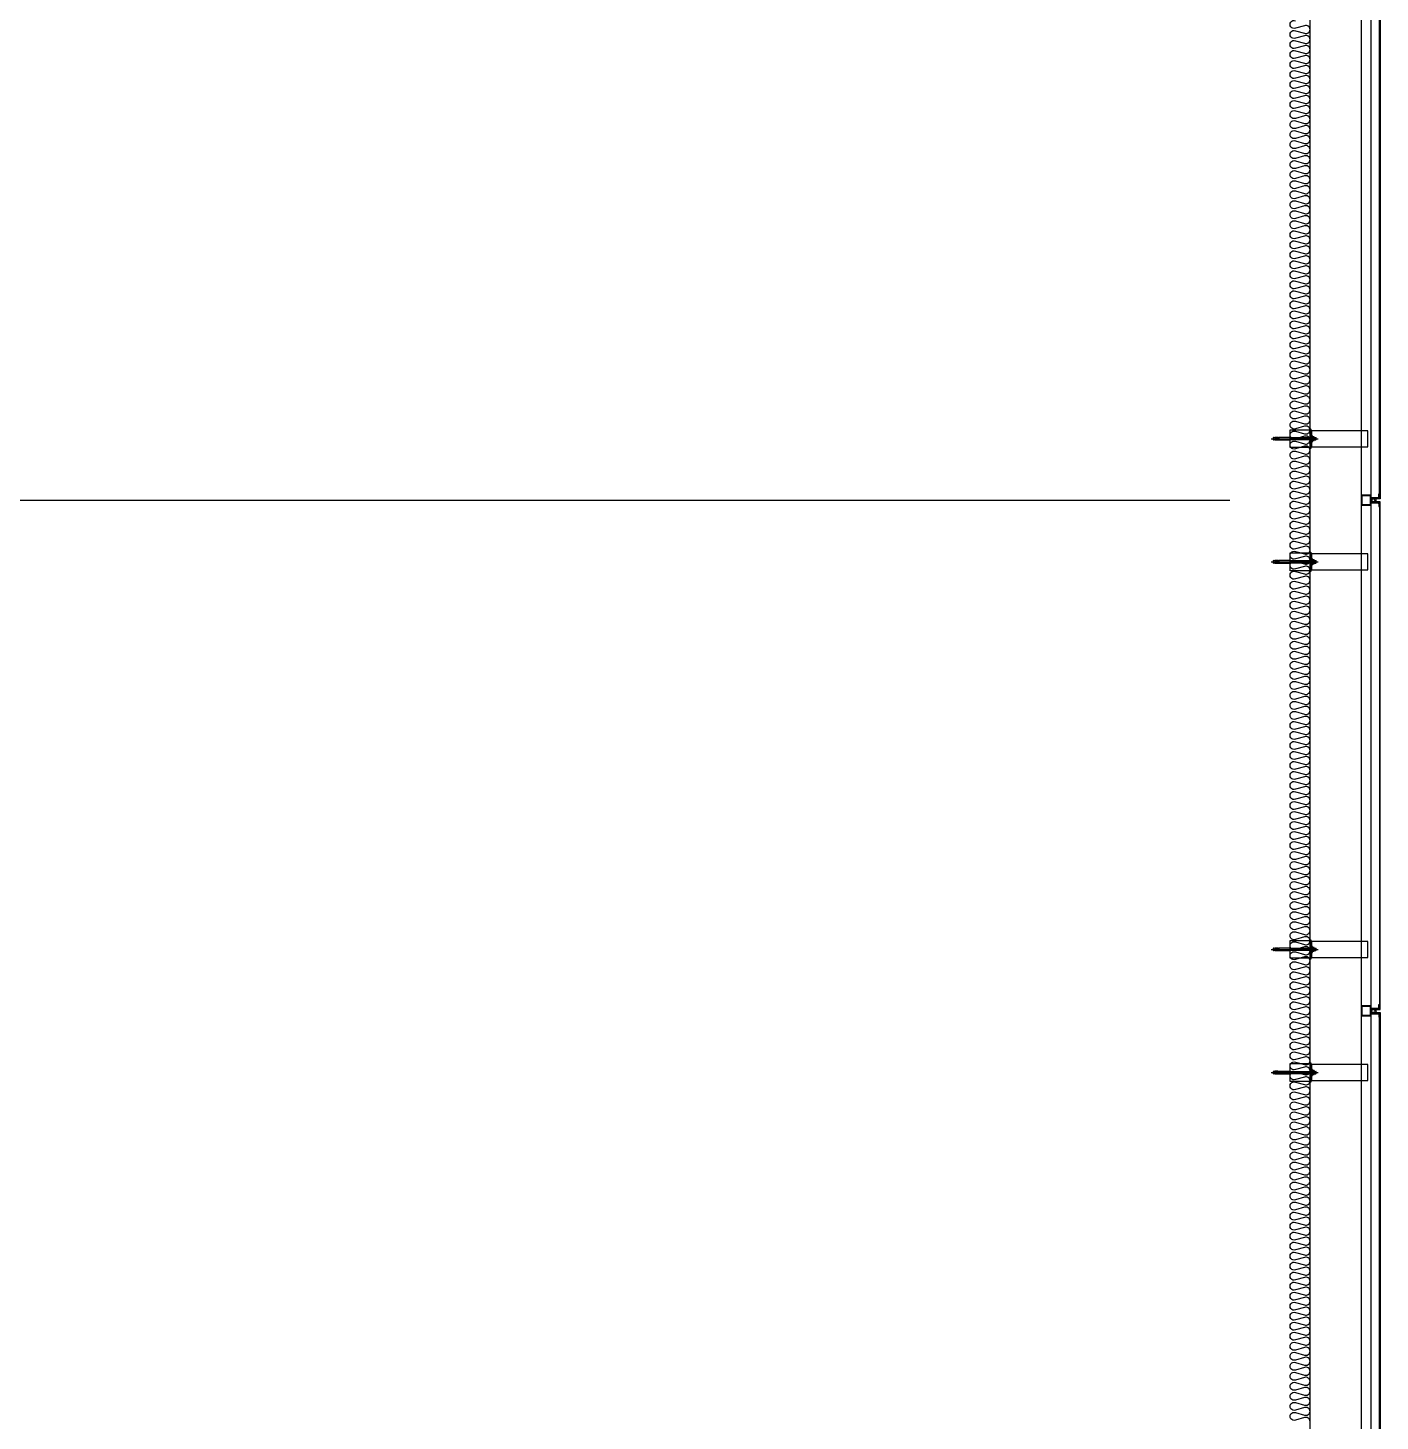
# Model space of a CAD drawing. Header units: millimetres. Extents: x 17311 to 801382, y -242618 to -104888.
# Drawn here: x 364158 to 370911, y -197328 to -190371 of the extents above; entities that cross this region are included whole.
import ezdxf

# ---------------------------------------------------------------- set-up
doc = ezdxf.new("R2010")
doc.units = ezdxf.units.MM
doc.header["$LTSCALE"] = 250
for name, color, linetype in [('A-ETC-8', 8, 'Continuous'), ('A-FIN', 6, 'Continuous'), ('ISL', 251, 'Continuous')]:
    doc.layers.add(name, color=color, linetype=linetype)

# ---------------------------------------------------------------- blocks, each defined once
blk = doc.blocks.new('A$C632c858f')
at = {"layer": 'A-ETC-8'}
blk.add_arc((-2.8, 0), 24, 341.82483, 18.17517, dxfattribs=at)
blk.add_ellipse((34, 0), major_axis=(7.59, 0), ratio=0.987937, dxfattribs=at)
blk = doc.blocks.new('A$Cae507117')
at = {"layer": 'A-ETC-8'}
for points in [[(-50, 0), (-50, -50), (0, -50), (0, 0)], [(-46.8, -3.2), (-46.8, -46.8), (-3.2, -46.8), (-3.2, -3.2)]]:
    blk.add_lwpolyline(points, close=True, dxfattribs=at)
blk = doc.blocks.new('너트 M12')
for p, q in [((-9, 0), (9, 0)), ((-9.5, -9), (-9.5, -0.5)), ((9, -9.5), (-9, -9.5)), ((0, -8.3), (0, -1.2)), ((9.5, -0.5), (9.5, -9))]:
    blk.add_line(p, q)
for centre, start, end in [((-9, -0.5), 90, 180), ((-9, -9), 180, 270), ((9, -0.5), 0, 90), ((9, -9), 270, 0)]:
    blk.add_arc(centre, 0.5, start, end)
at = {"extrusion": (0, 0, -1)}
for centre, major_axis, ratio, start_param, end_param in [((-4.8, -0.9), (-4.75, 0.31), 0.185359, -0.024388, 3.141593), ((4.8, -0.9), (4.75, 0.31), 0.185108, 3.141593, 6.30754), ((-4.8, -8.6), (4.75, 0.31), 0.187111, 0, 3.166211), ((4.8, -8.6), (-4.75, 0.31), 0.185991, 3.117121, 6.283185)]:
    blk.add_ellipse(centre, major_axis=major_axis, ratio=ratio, start_param=start_param, end_param=end_param, dxfattribs=at)
blk = doc.blocks.new('A$C5ebcaad0')
at = {"layer": 'A-ETC-8'}
for p, q in [((-449, -225), (-214, -225)), ((-439, -220.5), (-439, -229.5)), ((-437, -219), (-437.5, -219)), ((-437.5, -231), (-437, -231)), ((-426, -220.5), (-437, -219)), ((-437, -231), (-426, -229.5)), ((-431.6, -219.7), (-431.6, -221.5)), ((-431.6, -228.5), (-431.6, -230.2)), ((-431.1, -222.3), (-429.3, -223.5)), ((-431.1, -227.7), (-429.3, -226.5)), ((-415.6, -218.7), (-430.6, -218.7)), ((-430.6, -231.2), (-415.6, -231.2)), ((-421.1, -224), (-427.7, -224)), ((-421.1, -226), (-427.7, -226)), ((-426, -220.5), (-412, -220.5)), ((-426, -229.5), (-412, -229.5)), ((-420.6, -223.5), (-420.6, -223)), ((-420.6, -227), (-420.6, -226.5)), ((-416.6, -227), (-416.6, -223)), ((-415.6, -218.7), (-412.6, -218.7)), ((-415.6, -231.2), (-412.6, -231.2)), ((-412.6, -218.7), (-412.6, -231.2)), ((-412, -231), (-412, -219)), ((-409, -219), (-412, -219)), ((-412, -231), (-409, -231)), ((-409, -231), (-409, -219)), ((-355, -219), (-409, -219)), ((-409, -231), (-355, -231)), ((-355, -219), (-245.5, -219)), ((-245.5, -231), (-355, -231)), ((-234.2, -229.5), (-224, -229.5)), ((-234, -219), (-225.5, -219)), ((-234, -220.5), (-224, -220.5)), ((-234, -231), (-225.5, -231)), ((-225.5, -231), (-225.5, -219)), ((-224, -220.5), (-225.5, -219)), ((-224, -229.5), (-225.5, -231)), ((-224, -229.5), (-224, -220.5))]:
    blk.add_line(p, q, dxfattribs=at)
for points in [[(-255, -180.5), (-255, -269.5), (-355, -269.5), (-355, -180.5)], [(33.5, -185), (-251.5, -185), (-251.5, -265), (33.5, -265)], [(-251.5, -265), (-245.5, -265), (-245.5, -185), (-251.5, -185)], [(-245.5, -210), (-245.5, -240), (-243.5, -240), (-243.5, -210)]]:
    blk.add_lwpolyline(points, close=True, dxfattribs=at)
blk.add_lwpolyline([(-251.5, -177.5), (-251.5, -272.5, -0.414214), (-252.5, -273.5), (-255, -273.5), (-255, -176.5), (-252.5, -176.5, -0.414214)], format="xyb", close=True, dxfattribs=at)
for centre, radius, start, end in [((-437.5, -220.5), 1.5, 90, 180), ((-437.5, -229.5), 1.5, 180, 270), ((-430.6, -219.7), 1, 90, 180), ((-430.6, -221.5), 1, 180, 236.30993), ((-430.6, -228.5), 1, 123.69007, 180), ((-430.6, -230.2), 1, 180, 270), ((-427.7, -221), 3, 236.30993, 270), ((-427.7, -229), 3, 90, 123.69007), ((-421.1, -223.5), 0.5, 270, 0), ((-421.1, -226.5), 0.5, 0, 90), ((-418.6, -223), 2, 90, 180), ((-418.6, -227), 2, 180, 270), ((-418.6, -223), 2, 0, 90), ((-418.6, -227), 2, 270, 0)]:
    blk.add_arc(centre, radius, start, end, dxfattribs=at)
at = {"layer": 'A-ETC-8', "xscale": -1, "rotation": 90}
blk.add_blockref('너트 M12', (-243.5, -225), dxfattribs=at)

msp = doc.modelspace()

# ---------------------------------------------------------------- linework, layer by layer
at = {"layer": 'A-ETC-8'}
for p, q in [((370815.7, -154461.7), (370815.7, -200799.5)), ((370865.7, -200799.5), (370865.7, -154461.7))]:
    msp.add_line(p, q, dxfattribs=at)
for points in [[(370902.7, -192718), (370867.7, -192718), (370867.7, -192729), (370865.7, -192729), (370865.7, -192716), (370901, -192716, -0.226541), (370904.7, -192712.3), (370904.7, -192697.6), (370906.7, -192697.6), (370906.7, -192714, 0.414214)], [(370902.7, -192741), (370867.7, -192741), (370867.7, -192730), (370865.7, -192730), (370865.7, -192743), (370901, -192743, 0.226541), (370904.7, -192746.6), (370904.7, -192761.3), (370906.7, -192761.3), (370906.7, -192745, -0.414214)]]:
    msp.add_lwpolyline(points, format="xyb", close=True, dxfattribs=at)
at = {"layer": 'A-ETC-8', "elevation": 0}
for points in [[(370902.7, -195268), (370867.7, -195268), (370867.7, -195279), (370865.7, -195279), (370865.7, -195266), (370901, -195266, -0.226541), (370904.7, -195262.3), (370904.7, -195247.6), (370906.7, -195247.6), (370906.7, -195264, 0.414214)], [(370902.7, -195291), (370867.7, -195291), (370867.7, -195280), (370865.7, -195280), (370865.7, -195293), (370901, -195293, 0.226541), (370904.7, -195296.6), (370904.7, -195311.3), (370906.7, -195311.3), (370906.7, -195295, -0.414214)]]:
    msp.add_lwpolyline(points, format="xyb", close=True, dxfattribs=at)
at = {"layer": 'A-FIN'}
msp.add_line((364060.7, -192729.5), (370160.7, -192729.5), dxfattribs=at)
for points in [[(370869.7, -189741), (370869.7, -189737), (370910.7, -189737), (370910.7, -192722), (370869.7, -192722), (370869.7, -192718), (370906.7, -192718), (370906.7, -189741), (370869.7, -189741)], [(370869.7, -195268), (370869.7, -195272), (370910.7, -195272), (370910.7, -192737), (370869.7, -192737), (370869.7, -192741), (370906.7, -192741), (370906.7, -195268), (370869.7, -195268)], [(370869.7, -195291), (370869.7, -195287), (370910.7, -195287), (370910.7, -198072), (370869.7, -198072), (370869.7, -198068), (370906.7, -198068), (370906.7, -195291), (370869.7, -195291)]]:
    msp.add_lwpolyline(points, close=True, dxfattribs=at)
at = {"layer": 'ISL'}
msp.add_line((370560.7, -202279.5), (370560.7, -154479.5), dxfattribs=at)
msp.add_lwpolyline([(370560.7, -197328.7, 0.524856), (370533.6, -197310), (370487.8, -197322.4, -1.449198), (370487.8, -197285), (370533.6, -197297.4, 0.524856), (370560.7, -197278.7, 0.524856), (370533.6, -197260), (370487.8, -197272.4, -1.449198), (370487.8, -197235), (370533.6, -197247.4, 0.524856), (370560.7, -197228.7, 0.524856), (370533.6, -197210), (370487.8, -197222.4, -1.449198), (370487.8, -197185), (370533.6, -197197.4, 0.524856), (370560.7, -197178.7, 0.524856), (370533.6, -197160), (370487.8, -197172.4, -1.449198), (370487.8, -197135), (370533.6, -197147.4, 0.524856), (370560.7, -197128.7, 0.524856), (370533.6, -197110), (370487.8, -197122.4, -1.449198), (370487.8, -197085), (370533.6, -197097.4, 0.524856), (370560.7, -197078.7, 0.524856), (370533.6, -197060), (370487.8, -197072.4, -1.449198), (370487.8, -197035), (370533.6, -197047.4, 0.524856), (370560.7, -197028.7, 0.524856), (370533.6, -197010), (370487.8, -197022.4, -1.449198), (370487.8, -196985), (370533.6, -196997.4, 0.524856), (370560.7, -196978.7, 0.524856), (370533.6, -196960), (370487.8, -196972.4, -1.449198), (370487.8, -196935), (370533.6, -196947.4, 0.524856), (370560.7, -196928.7, 0.524856), (370533.6, -196910), (370487.8, -196922.4, -1.449198), (370487.8, -196885), (370533.6, -196897.4, 0.524856), (370560.7, -196878.7, 0.524856), (370533.6, -196860), (370487.8, -196872.4, -1.449198), (370487.8, -196835), (370533.6, -196847.4, 0.524856), (370560.7, -196828.7, 0.524856), (370533.6, -196810), (370487.8, -196822.4, -1.449198), (370487.8, -196785), (370533.6, -196797.4, 0.524856), (370560.7, -196778.7, 0.524856), (370533.6, -196760), (370487.8, -196772.4, -1.449198), (370487.8, -196735), (370533.6, -196747.4, 0.524856), (370560.7, -196728.7, 0.524856), (370533.6, -196710), (370487.8, -196722.4, -1.449198), (370487.8, -196685), (370533.6, -196697.4, 0.524856), (370560.7, -196678.7, 0.524856), (370533.6, -196660), (370487.8, -196672.4, -1.449198), (370487.8, -196635), (370533.6, -196647.4, 0.524856), (370560.7, -196628.7, 0.524856), (370533.6, -196610), (370487.8, -196622.4, -1.449198), (370487.8, -196585), (370533.6, -196597.4, 0.524856), (370560.7, -196578.7, 0.524856), (370533.6, -196560), (370487.8, -196572.4, -1.449198), (370487.8, -196535), (370533.6, -196547.4, 0.524856), (370560.7, -196528.7, 0.524856), (370533.6, -196510), (370487.8, -196522.4, -1.449198), (370487.8, -196485), (370533.6, -196497.4, 0.524856), (370560.7, -196478.7, 0.524856), (370533.6, -196460), (370487.8, -196472.4, -1.449198), (370487.8, -196435), (370533.6, -196447.4, 0.524856), (370560.7, -196428.7, 0.524856), (370533.6, -196410), (370487.8, -196422.4, -1.449198), (370487.8, -196385), (370533.6, -196397.4, 0.524856), (370560.7, -196378.7, 0.524856), (370533.6, -196360), (370487.8, -196372.4, -1.449198), (370487.8, -196335), (370533.6, -196347.4, 0.524856), (370560.7, -196328.7, 0.524856), (370533.6, -196310), (370487.8, -196322.4, -1.449198), (370487.8, -196285), (370533.6, -196297.4, 0.524856), (370560.7, -196278.7, 0.524856), (370533.6, -196260), (370487.8, -196272.4, -1.449198), (370487.8, -196235), (370533.6, -196247.4, 0.524856), (370560.7, -196228.7, 0.524856), (370533.6, -196210), (370487.8, -196222.4, -1.449198), (370487.8, -196185), (370533.6, -196197.4, 0.524856), (370560.7, -196178.7, 0.524856), (370533.6, -196160), (370487.8, -196172.4, -1.449198), (370487.8, -196135), (370533.6, -196147.4, 0.524856), (370560.7, -196128.7, 0.524856), (370533.6, -196110), (370487.8, -196122.4, -1.449198), (370487.8, -196085), (370533.6, -196097.4, 0.524856), (370560.7, -196078.7, 0.524856), (370533.6, -196060), (370487.8, -196072.4, -1.449198), (370487.8, -196035), (370533.6, -196047.4, 0.524856), (370560.7, -196028.7, 0.524856), (370533.6, -196010), (370487.8, -196022.4, -1.449198), (370487.8, -195985), (370533.6, -195997.4, 0.524856), (370560.7, -195978.7, 0.524856), (370533.6, -195960), (370487.8, -195972.4, -1.449198), (370487.8, -195935), (370533.6, -195947.4, 0.524856), (370560.7, -195928.7, 0.524856), (370533.6, -195910), (370487.8, -195922.4, -1.449198), (370487.8, -195885), (370533.6, -195897.4, 0.524856), (370560.7, -195878.7, 0.524856), (370533.6, -195860), (370487.8, -195872.4, -1.449198), (370487.8, -195835), (370533.6, -195847.4, 0.524856), (370560.7, -195828.7, 0.524856), (370533.6, -195810), (370487.8, -195822.4, -1.449198), (370487.8, -195785), (370533.6, -195797.4, 0.524856), (370560.7, -195778.7, 0.524856), (370533.6, -195760), (370487.8, -195772.4, -1.449198), (370487.8, -195735), (370533.6, -195747.4, 0.524856), (370560.7, -195728.7, 0.524856), (370533.6, -195710), (370487.8, -195722.4, -1.449198), (370487.8, -195685), (370533.6, -195697.4, 0.524856), (370560.7, -195678.7, 0.524856), (370533.6, -195660), (370487.8, -195672.4, -1.449198), (370487.8, -195635), (370533.6, -195647.4, 0.524856), (370560.7, -195628.7, 0.524856), (370533.6, -195610), (370487.8, -195622.4, -1.449198), (370487.8, -195585), (370533.6, -195597.4, 0.524856), (370560.7, -195578.7, 0.524856), (370533.6, -195560), (370487.8, -195572.4, -1.449198), (370487.8, -195535), (370533.6, -195547.4, 0.524856), (370560.7, -195528.7, 0.524856), (370533.6, -195510), (370487.8, -195522.4, -1.449198), (370487.8, -195485), (370533.6, -195497.4, 0.524856), (370560.7, -195478.7, 0.524856), (370533.6, -195460), (370487.8, -195472.4, -1.449198), (370487.8, -195435), (370533.6, -195447.4, 0.524856), (370560.7, -195428.7, 0.524856), (370533.6, -195410), (370487.8, -195422.4, -1.449198), (370487.8, -195385), (370533.6, -195397.4, 0.524856), (370560.7, -195378.7, 0.524856), (370533.6, -195360), (370487.8, -195372.4, -1.449198), (370487.8, -195335), (370533.6, -195347.4, 0.524856), (370560.7, -195328.7, 0.524856), (370533.6, -195310), (370487.8, -195322.4, -1.449198), (370487.8, -195285), (370533.6, -195297.4, 0.524856), (370560.7, -195278.7, 0.524856), (370533.6, -195260), (370487.8, -195272.4, -1.449198), (370487.8, -195235), (370533.6, -195247.4, 0.524856), (370560.7, -195228.7, 0.524856), (370533.6, -195210), (370487.8, -195222.4, -1.449198), (370487.8, -195185), (370533.6, -195197.4, 0.524856), (370560.7, -195178.7, 0.524856), (370533.6, -195160), (370487.8, -195172.4, -1.449198), (370487.8, -195135), (370533.6, -195147.4, 0.524856), (370560.7, -195128.7, 0.524856), (370533.6, -195110), (370487.8, -195122.4, -1.449198), (370487.8, -195085), (370533.6, -195097.4, 0.524856), (370560.7, -195078.7, 0.524856), (370533.6, -195060), (370487.8, -195072.4, -1.449198), (370487.8, -195035), (370533.6, -195047.4, 0.524856), (370560.7, -195028.7, 0.524856), (370533.6, -195010), (370487.8, -195022.4, -1.449198), (370487.8, -194985), (370533.6, -194997.4, 0.524856), (370560.7, -194978.7, 0.524856), (370533.6, -194960), (370487.8, -194972.4, -1.449198), (370487.8, -194935), (370533.6, -194947.4, 0.524856), (370560.7, -194928.7, 0.524856), (370533.6, -194910), (370487.8, -194922.4, -1.449198), (370487.8, -194885), (370533.6, -194897.4, 0.524856), (370560.7, -194878.7, 0.524856), (370533.6, -194860), (370487.8, -194872.4, -1.449198), (370487.8, -194835), (370533.6, -194847.4, 0.524856), (370560.7, -194828.7, 0.524856), (370533.6, -194810), (370487.8, -194822.4, -1.449198), (370487.8, -194785), (370533.6, -194797.4, 0.524856), (370560.7, -194778.7, 0.524856), (370533.6, -194760), (370487.8, -194772.4, -1.449198), (370487.8, -194735), (370533.6, -194747.4, 0.524856), (370560.7, -194728.7, 0.524856), (370533.6, -194710), (370487.8, -194722.4, -1.449198), (370487.8, -194685), (370533.6, -194697.4, 0.524856), (370560.7, -194678.7, 0.524856), (370533.6, -194660), (370487.8, -194672.4, -1.449198), (370487.8, -194635), (370533.6, -194647.4, 0.524856), (370560.7, -194628.7, 0.524856), (370533.6, -194610), (370487.8, -194622.4, -1.449198), (370487.8, -194585), (370533.6, -194597.4, 0.524856), (370560.7, -194578.7, 0.524856), (370533.6, -194560), (370487.8, -194572.4, -1.449198), (370487.8, -194535), (370533.6, -194547.4, 0.524856), (370560.7, -194528.7, 0.524856), (370533.6, -194510), (370487.8, -194522.4, -1.449198), (370487.8, -194485), (370533.6, -194497.4, 0.524856), (370560.7, -194478.7, 0.524856), (370533.6, -194460), (370487.8, -194472.4, -1.449198), (370487.8, -194435), (370533.6, -194447.4, 0.524856), (370560.7, -194428.7, 0.524856), (370533.6, -194410), (370487.8, -194422.4, -1.449198), (370487.8, -194385), (370533.6, -194397.4, 0.524856), (370560.7, -194378.7, 0.524856), (370533.6, -194360), (370487.8, -194372.4, -1.449198), (370487.8, -194335), (370533.6, -194347.4, 0.524856), (370560.7, -194328.7, 0.524856), (370533.6, -194310), (370487.8, -194322.4, -1.449198), (370487.8, -194285), (370533.6, -194297.4, 0.524856), (370560.7, -194278.7, 0.524856), (370533.6, -194260), (370487.8, -194272.4, -1.449198), (370487.8, -194235), (370533.6, -194247.4, 0.524856), (370560.7, -194228.7, 0.524856), (370533.6, -194210), (370487.8, -194222.4, -1.449198), (370487.8, -194185), (370533.6, -194197.4, 0.524856), (370560.7, -194178.7, 0.524856), (370533.6, -194160), (370487.8, -194172.4, -1.449198), (370487.8, -194135), (370533.6, -194147.4, 0.524856), (370560.7, -194128.7, 0.524856), (370533.6, -194110), (370487.8, -194122.4, -1.449198), (370487.8, -194085), (370533.6, -194097.4, 0.524856), (370560.7, -194078.7, 0.524856), (370533.6, -194060), (370487.8, -194072.4, -1.449198), (370487.8, -194035), (370533.6, -194047.4, 0.524856), (370560.7, -194028.7, 0.524856), (370533.6, -194010), (370487.8, -194022.4, -1.449198), (370487.8, -193985), (370533.6, -193997.4, 0.524856), (370560.7, -193978.7, 0.524856), (370533.6, -193960), (370487.8, -193972.4, -1.449198), (370487.8, -193935), (370533.6, -193947.4, 0.524856), (370560.7, -193928.7, 0.524856), (370533.6, -193910), (370487.8, -193922.4, -1.449198), (370487.8, -193885), (370533.6, -193897.4, 0.524856), (370560.7, -193878.7, 0.524856), (370533.6, -193860), (370487.8, -193872.4, -1.449198), (370487.8, -193835), (370533.6, -193847.4, 0.524856), (370560.7, -193828.7, 0.524856), (370533.6, -193810), (370487.8, -193822.4, -1.449198), (370487.8, -193785), (370533.6, -193797.4, 0.524856), (370560.7, -193778.7, 0.524856), (370533.6, -193760), (370487.8, -193772.4, -1.449198), (370487.8, -193735), (370533.6, -193747.4, 0.524856), (370560.7, -193728.7, 0.524856), (370533.6, -193710), (370487.8, -193722.4, -1.449198), (370487.8, -193685), (370533.6, -193697.4, 0.524856), (370560.7, -193678.7, 0.524856), (370533.6, -193660), (370487.8, -193672.4, -1.449198), (370487.8, -193635), (370533.6, -193647.4, 0.524856), (370560.7, -193628.7, 0.524856), (370533.6, -193610), (370487.8, -193622.4, -1.449198), (370487.8, -193585), (370533.6, -193597.4, 0.524856), (370560.7, -193578.7, 0.524856), (370533.6, -193560), (370487.8, -193572.4, -1.449198), (370487.8, -193535), (370533.6, -193547.4, 0.524856), (370560.7, -193528.7, 0.524856), (370533.6, -193510), (370487.8, -193522.4, -1.449198), (370487.8, -193485), (370533.6, -193497.4, 0.524856), (370560.7, -193478.7, 0.524856), (370533.6, -193460), (370487.8, -193472.4, -1.449198), (370487.8, -193435), (370533.6, -193447.4, 0.524856), (370560.7, -193428.7, 0.524856), (370533.6, -193410), (370487.8, -193422.4, -1.449198), (370487.8, -193385), (370533.6, -193397.4, 0.524856), (370560.7, -193378.7, 0.524856), (370533.6, -193360), (370487.8, -193372.4, -1.449198), (370487.8, -193335), (370533.6, -193347.4, 0.524856), (370560.7, -193328.7, 0.524856), (370533.6, -193310), (370487.8, -193322.4, -1.449198), (370487.8, -193285), (370533.6, -193297.4, 0.524856), (370560.7, -193278.7, 0.524856), (370533.6, -193260), (370487.8, -193272.4, -1.449198), (370487.8, -193235), (370533.6, -193247.4, 0.524856), (370560.7, -193228.7, 0.524856), (370533.6, -193210), (370487.8, -193222.4, -1.449198), (370487.8, -193185), (370533.6, -193197.4, 0.524856), (370560.7, -193178.7, 0.524856), (370533.6, -193160), (370487.8, -193172.4, -1.449198), (370487.8, -193135), (370533.6, -193147.4, 0.524856), (370560.7, -193128.7, 0.524856), (370533.6, -193110), (370487.8, -193122.4, -1.449198), (370487.8, -193085), (370533.6, -193097.4, 0.524856), (370560.7, -193078.7, 0.524856), (370533.6, -193060), (370487.8, -193072.4, -1.449198), (370487.8, -193035), (370533.6, -193047.4, 0.524856), (370560.7, -193028.7, 0.524856), (370533.6, -193010), (370487.8, -193022.4, -1.449198), (370487.8, -192985), (370533.6, -192997.4, 0.524856), (370560.7, -192978.7, 0.524856), (370533.6, -192960), (370487.8, -192972.4, -1.449198), (370487.8, -192935), (370533.6, -192947.4, 0.524856), (370560.7, -192928.7, 0.524856), (370533.6, -192910), (370487.8, -192922.4, -1.449198), (370487.8, -192885), (370533.6, -192897.4, 0.524856), (370560.7, -192878.7, 0.524856), (370533.6, -192860), (370487.8, -192872.4, -1.449198), (370487.8, -192835), (370533.6, -192847.4, 0.524856), (370560.7, -192828.7, 0.524856), (370533.6, -192810), (370487.8, -192822.4, -1.449198), (370487.8, -192785), (370533.6, -192797.4, 0.524856), (370560.7, -192778.7, 0.524856), (370533.6, -192760), (370487.8, -192772.4, -1.449198), (370487.8, -192735), (370533.6, -192747.4, 0.524856), (370560.7, -192728.7, 0.524856), (370533.6, -192710), (370487.8, -192722.4, -1.449198), (370487.8, -192685), (370533.6, -192697.4, 0.524856), (370560.7, -192678.7, 0.524856), (370533.6, -192660), (370487.8, -192672.4, -1.449198), (370487.8, -192635), (370533.6, -192647.4, 0.524856), (370560.7, -192628.7, 0.524856), (370533.6, -192610), (370487.8, -192622.4, -1.449198), (370487.8, -192585), (370533.6, -192597.4, 0.524856), (370560.7, -192578.7, 0.524856), (370533.6, -192560), (370487.8, -192572.4, -1.449198), (370487.8, -192535), (370533.6, -192547.4, 0.524856), (370560.7, -192528.7, 0.524856), (370533.6, -192510), (370487.8, -192522.4, -1.449198), (370487.8, -192485), (370533.6, -192497.4, 0.524856), (370560.7, -192478.7, 0.524856), (370533.6, -192460), (370487.8, -192472.4, -1.449198), (370487.8, -192435), (370533.6, -192447.4, 0.524856), (370560.7, -192428.7, 0.524856), (370533.6, -192410), (370487.8, -192422.4, -1.449198), (370487.8, -192385), (370533.6, -192397.4, 0.524856), (370560.7, -192378.7, 0.524856), (370533.6, -192360), (370487.8, -192372.4, -1.449198), (370487.8, -192335), (370533.6, -192347.4, 0.524856), (370560.7, -192328.7, 0.524856), (370533.6, -192310), (370487.8, -192322.4, -1.449198), (370487.8, -192285), (370533.6, -192297.4, 0.524856), (370560.7, -192278.7, 0.524856), (370533.6, -192260), (370487.8, -192272.4, -1.449198), (370487.8, -192235), (370533.6, -192247.4, 0.524856), (370560.7, -192228.7, 0.524856), (370533.6, -192210), (370487.8, -192222.4, -1.449198), (370487.8, -192185), (370533.6, -192197.4, 0.524856), (370560.7, -192178.7, 0.524856), (370533.6, -192160), (370487.8, -192172.4, -1.449198), (370487.8, -192135), (370533.6, -192147.4, 0.524856), (370560.7, -192128.7, 0.524856), (370533.6, -192110), (370487.8, -192122.4, -1.449198), (370487.8, -192085), (370533.6, -192097.4, 0.524856), (370560.7, -192078.7, 0.524856), (370533.6, -192060), (370487.8, -192072.4, -1.449198), (370487.8, -192035), (370533.6, -192047.4, 0.524856), (370560.7, -192028.7, 0.524856), (370533.6, -192010), (370487.8, -192022.4, -1.449198), (370487.8, -191985), (370533.6, -191997.4, 0.524856), (370560.7, -191978.7, 0.524856), (370533.6, -191960), (370487.8, -191972.4, -1.449198), (370487.8, -191935), (370533.6, -191947.4, 0.524856), (370560.7, -191928.7, 0.524856), (370533.6, -191910), (370487.8, -191922.4, -1.449198), (370487.8, -191885), (370533.6, -191897.4, 0.524856), (370560.7, -191878.7, 0.524856), (370533.6, -191860), (370487.8, -191872.4, -1.449198), (370487.8, -191835), (370533.6, -191847.4, 0.524856), (370560.7, -191828.7, 0.524856), (370533.6, -191810), (370487.8, -191822.4, -1.449198), (370487.8, -191785), (370533.6, -191797.4, 0.524856), (370560.7, -191778.7, 0.524856), (370533.6, -191760), (370487.8, -191772.4, -1.449198), (370487.8, -191735), (370533.6, -191747.4, 0.524856), (370560.7, -191728.7, 0.524856), (370533.6, -191710), (370487.8, -191722.4, -1.449198), (370487.8, -191685), (370533.6, -191697.4, 0.524856), (370560.7, -191678.7, 0.524856), (370533.6, -191660), (370487.8, -191672.4, -1.449198), (370487.8, -191635), (370533.6, -191647.4, 0.524856), (370560.7, -191628.7, 0.524856), (370533.6, -191610), (370487.8, -191622.4, -1.449198), (370487.8, -191585), (370533.6, -191597.4, 0.524856), (370560.7, -191578.7, 0.524856), (370533.6, -191560), (370487.8, -191572.4, -1.449198), (370487.8, -191535), (370533.6, -191547.4, 0.524856), (370560.7, -191528.7, 0.524856), (370533.6, -191510), (370487.8, -191522.4, -1.449198), (370487.8, -191485), (370533.6, -191497.4, 0.524856), (370560.7, -191478.7, 0.524856), (370533.6, -191460), (370487.8, -191472.4, -1.449198), (370487.8, -191435), (370533.6, -191447.4, 0.524856), (370560.7, -191428.7, 0.524856), (370533.6, -191410), (370487.8, -191422.4, -1.449198), (370487.8, -191385), (370533.6, -191397.4, 0.524856), (370560.7, -191378.7, 0.524856), (370533.6, -191360), (370487.8, -191372.4, -1.449198), (370487.8, -191335), (370533.6, -191347.4, 0.524856), (370560.7, -191328.7, 0.524856), (370533.6, -191310), (370487.8, -191322.4, -1.449198), (370487.8, -191285), (370533.6, -191297.4, 0.524856), (370560.7, -191278.7, 0.524856), (370533.6, -191260), (370487.8, -191272.4, -1.449198), (370487.8, -191235), (370533.6, -191247.4, 0.524856), (370560.7, -191228.7, 0.524856), (370533.6, -191210), (370487.8, -191222.4, -1.449198), (370487.8, -191185), (370533.6, -191197.4, 0.524856), (370560.7, -191178.7, 0.524856), (370533.6, -191160), (370487.8, -191172.4, -1.449198), (370487.8, -191135), (370533.6, -191147.4, 0.524856), (370560.7, -191128.7, 0.524856), (370533.6, -191110), (370487.8, -191122.4, -1.449198), (370487.8, -191085), (370533.6, -191097.4, 0.524856), (370560.7, -191078.7, 0.524856), (370533.6, -191060), (370487.8, -191072.4, -1.449198), (370487.8, -191035), (370533.6, -191047.4, 0.524856), (370560.7, -191028.7, 0.524856), (370533.6, -191010), (370487.8, -191022.4, -1.449198), (370487.8, -190985), (370533.6, -190997.4, 0.524856), (370560.7, -190978.7, 0.524856), (370533.6, -190960), (370487.8, -190972.4, -1.449198), (370487.8, -190935), (370533.6, -190947.4, 0.524856), (370560.7, -190928.7, 0.524856), (370533.6, -190910), (370487.8, -190922.4, -1.449198), (370487.8, -190885), (370533.6, -190897.4, 0.524856), (370560.7, -190878.7, 0.524856), (370533.6, -190860), (370487.8, -190872.4, -1.449198), (370487.8, -190835), (370533.6, -190847.4, 0.524856), (370560.7, -190828.7, 0.524856), (370533.6, -190810), (370487.8, -190822.4, -1.449198), (370487.8, -190785), (370533.6, -190797.4, 0.524856), (370560.7, -190778.7, 0.524856), (370533.6, -190760), (370487.8, -190772.4, -1.449198), (370487.8, -190735), (370533.6, -190747.4, 0.524856), (370560.7, -190728.7, 0.524856), (370533.6, -190710), (370487.8, -190722.4, -1.449198), (370487.8, -190685), (370533.6, -190697.4, 0.524856), (370560.7, -190678.7, 0.524856), (370533.6, -190660), (370487.8, -190672.4, -1.449198), (370487.8, -190635), (370533.6, -190647.4, 0.524856), (370560.7, -190628.7, 0.524856), (370533.6, -190610), (370487.8, -190622.4, -1.449198), (370487.8, -190585), (370533.6, -190597.4, 0.524856), (370560.7, -190578.7, 0.524856), (370533.6, -190560), (370487.8, -190572.4, -1.449198), (370487.8, -190535), (370533.6, -190547.4, 0.524856), (370560.7, -190528.7, 0.524856), (370533.6, -190510), (370487.8, -190522.4, -1.449198), (370487.8, -190485), (370533.6, -190497.4, 0.524856), (370560.7, -190478.7, 0.524856), (370533.6, -190460), (370487.8, -190472.4, -1.449198), (370487.8, -190435), (370533.6, -190447.4, 0.524856), (370560.7, -190428.7, 0.524856), (370533.6, -190410), (370487.8, -190422.4, -1.449198), (370487.8, -190385), (370533.6, -190397.4, 0.524856), (370560.7, -190378.7, 0.524856), (370533.6, -190360), (370487.8, -190372.4, -1.449198), (370487.8, -190335)], format="xyb", dxfattribs=at)

# ---------------------------------------------------------------- block references
at = {"layer": 'A-ETC-8'}
for p in [(370815.7, -192197), (370815.7, -192812), (370815.7, -194747), (370815.7, -195362)]:
    msp.add_blockref('A$C5ebcaad0', p, dxfattribs=at)
at = {"layer": 'A-ETC-8', "rotation": 180}
for name, p in [('A$Cae507117', (370815.7, -192754.5)), ('A$C632c858f', (370910.7, -192729.5)), ('A$Cae507117', (370815.7, -195304.5)), ('A$C632c858f', (370910.7, -195279.5))]:
    msp.add_blockref(name, p, dxfattribs=at)

doc.saveas('drawing.dxf')
